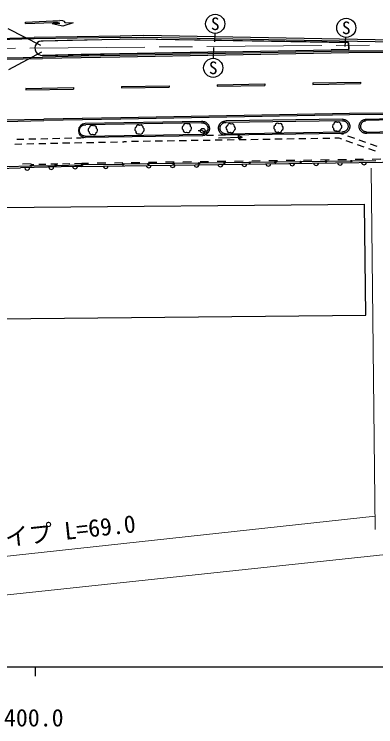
# Model space of a CAD drawing. Units: millimetres, scale not verified. Extents: x 40000 to 680000, y 20000 to 380000.
# Drawn here: x 465806 to 503578, y 198715 to 273262 of the extents above; entities that cross this region are included whole.
import ezdxf
from ezdxf.enums import TextEntityAlignment as Align

# ---------------------------------------------------------------- set-up
doc = ezdxf.new("R2010")
doc.units = ezdxf.units.MM
doc.header["$LTSCALE"] = 1000
doc.linetypes.add('CHAIN', pattern=[18.5, 12, -1.5, 3.5, -1.5])
for name, color, linetype, lineweight in [('M-BGD', 7, 'Continuous', 25), ('M-BGD-EXST', 7, 'Continuous', 25), ('M-BMK', 2, 'CHAIN', 13), ('M-STR-HTXT', 7, 'Continuous', 13), ('M-STR-STRC', 7, 'Continuous', 25), ('M-STR-STRD', 7, 'Continuous', 25), ('M-TTL-BAND', 7, 'Continuous', 25)]:
    doc.layers.add(name, color=color, linetype=linetype, lineweight=lineweight)
doc.styles.add('ＭＳ ゴシック', font='')
doc.styles.get('ＭＳ ゴシック').set_extended_font_data('MS Gothic')

msp = doc.modelspace()

# ---------------------------------------------------------------- linework, layer by layer
at = {"layer": 'M-BGD'}
for p, q in [((502540, 262278), (507469, 262409)), ((472964, 261644), (473011, 261664)), ((473011, 261664), (473058, 261680)), ((473058, 261680), (473106, 261691)), ((473106, 261691), (473156, 261699)), ((473156, 261699), (473205, 261703)), ((473205, 261703), (473256, 261702)), ((485369, 262057), (473209, 261826)), ((473256, 261702), (473275, 261702)), ((485372, 261907), (473275, 261702)), ((500113, 262269), (487953, 262094)), ((500116, 262120), (487956, 261944)), ((507473, 262260), (502545, 262128)), ((472624, 261128), (472628, 261178)), ((472624, 261077), (472624, 261128)), ((472629, 261028), (472624, 261077)), ((472628, 261178), (472637, 261227)), ((472636, 260978), (472629, 261028)), ((472649, 260931), (472636, 260978)), ((472637, 261227), (472649, 261275)), ((472649, 261275), (472665, 261323)), ((472666, 260883), (472649, 260931)), ((472665, 261323), (472685, 261368)), ((472685, 261368), (472709, 261412)), ((472709, 261412), (472736, 261454)), ((472736, 261454), (472768, 261493)), ((472768, 261493), (472801, 261529)), ((472801, 261529), (472839, 261563)), ((472839, 261563), (472879, 261594)), ((472879, 261594), (472920, 261621)), ((472920, 261621), (472964, 261644)), ((485256, 261060), (485006, 261050)), ((485305, 261219), (485707, 260922)), ((485756, 261074), (486006, 261078)), ((487886, 260745), (500106, 260945)), ((502633, 260942), (507511, 261010)), ((466068, 260180), (466818, 260198)), ((467318, 260211), (468067, 260229)), ((468567, 260242), (469317, 260260)), ((469817, 260273), (470567, 260291)), ((471067, 260304), (471816, 260322)), ((472316, 260335), (472764, 260346)), ((472686, 260837), (472666, 260883)), ((472710, 260793), (472686, 260837)), ((472737, 260752), (472710, 260793)), ((472767, 260712), (472737, 260752)), ((472764, 260346), (473066, 260351)), ((472802, 260675), (472767, 260712)), ((472839, 260642), (472802, 260675)), ((472878, 260611), (472839, 260642)), ((472920, 260585), (472878, 260611)), ((472965, 260561), (472920, 260585)), ((473010, 260541), (472965, 260561)), ((473058, 260526), (473010, 260541)), ((473106, 260514), (473058, 260526)), ((473156, 260506), (473106, 260514)), ((473206, 260502), (473156, 260506)), ((473206, 260502), (485463, 260704)), ((485466, 260553), (473207, 260353)), ((486639, 260575), (485889, 260562)), ((487135, 260324), (489634, 260385)), ((487889, 260595), (487139, 260583)), ((500109, 260796), (487889, 260595)), ((489255, 260563), (489634, 260385)), ((489264, 260188), (489255, 260563)), ((489634, 260385), (489264, 260188)), ((492539, 260171), (491789, 260159)), ((493789, 260192), (493039, 260179)), ((495039, 260212), (494289, 260200)), ((496289, 260232), (495539, 260220)), ((497539, 260253), (496789, 260241)), ((498789, 260273), (498039, 260261)), ((499761, 260289), (499288, 260282)), ((500023, 260197), (499761, 260289)), ((500203, 260664), (499843, 260791)), ((501382, 260247), (500674, 260497)), ((507512, 260860), (502636, 260792)), ((465857, 259674), (466607, 259693)), ((467107, 259705), (467856, 259724)), ((468356, 259736), (469106, 259755)), ((469606, 259767), (470296, 259784)), ((470296, 259784), (470356, 259785)), ((470856, 259795), (471605, 259810)), ((472105, 259819), (472855, 259834)), ((473355, 259843), (474105, 259858)), ((474605, 259868), (475355, 259882)), ((475855, 259892), (476605, 259906)), ((477104, 259916), (477248, 259919)), ((477541, 259925), (477252, 259920)), ((478791, 259946), (478041, 259933)), ((480041, 259966), (479291, 259954)), ((481291, 259987), (480541, 259974)), ((482541, 260007), (481791, 259995)), ((483791, 260028), (483041, 260015)), ((485040, 260048), (484290, 260036)), ((486290, 260069), (485540, 260056)), ((487540, 260089), (486790, 260077)), ((488790, 260110), (488040, 260097)), ((490040, 260130), (489290, 260118)), ((491290, 260151), (490540, 260138)), ((501201, 259780), (500494, 260030)), ((502380, 259364), (501673, 259614)), ((502560, 259830), (501853, 260080)), ((503738, 259413), (503031, 259663)), ((503558, 258947), (502851, 259197)), ((493316, 257936), (492417, 257924)), ((495116, 257962), (494216, 257949)), ((496916, 257987), (496016, 257974)), ((498716, 258013), (497816, 258000)), ((500516, 258038), (499616, 258025)), ((502316, 258063), (501416, 258051)), ((504115, 258089), (503216, 258076)), ((465078, 257335), (467484, 257404)), ((472118, 257327), (466440, 257180)), ((467555, 257606), (466655, 257585)), ((467862, 257514), (467557, 257506)), ((467634, 257407), (470041, 257450)), ((469111, 257547), (468362, 257528)), ((470361, 257581), (469611, 257561)), ((470189, 257452), (472794, 257498)), ((471611, 257614), (470861, 257594)), ((472860, 257647), (472110, 257627)), ((472868, 257347), (472118, 257327)), ((473565, 257657), (472864, 257647)), ((472868, 257347), (477354, 257410)), ((477095, 257558), (472944, 257500)), ((475365, 257682), (474465, 257670)), ((477165, 257707), (476265, 257694)), ((479745, 257595), (477245, 257560)), ((478918, 257733), (478018, 257721)), ((480718, 257759), (479818, 257746)), ((482396, 257633), (479895, 257598)), ((482518, 257784), (481618, 257771)), ((485046, 257670), (482546, 257635)), ((484317, 257810), (483417, 257797)), ((487696, 257707), (485196, 257672)), ((486117, 257835), (485217, 257822)), ((487917, 257860), (487017, 257848)), ((490346, 257745), (487846, 257710)), ((489717, 257886), (488817, 257873)), ((492997, 257782), (490496, 257747)), ((491517, 257911), (490617, 257898)), ((495647, 257819), (493147, 257784)), ((498297, 257857), (495797, 257821)), ((500948, 257894), (498447, 257859)), ((503598, 257931), (501098, 257896)), ((449672, 256696), (466440, 257180)), ((459316, 252986), (502421, 253408)), ((502535, 241776), (502421, 253408)), ((459430, 241354), (502535, 241776))]:
    msp.add_line(p, q, dxfattribs=at)
for points in [[(485373, 262059), (485423, 262061), (485472, 262061), (485522, 262058), (485572, 262051), (485621, 262040), (485669, 262027), (485716, 262011), (485762, 261991), (485807, 261968), (485850, 261942), (485891, 261914), (485930, 261883), (485967, 261850), (486001, 261813), (486034, 261776), (486064, 261735), (486091, 261693), (486115, 261649), (486136, 261604), (486154, 261557), (486169, 261510), (486181, 261461), (486189, 261412), (486195, 261362), (486196, 261312), (486195, 261262), (486190, 261212), (486181, 261163), (486171, 261114), (486156, 261066), (486138, 261020), (486117, 260975), (486095, 260930), (486067, 260887), (486038, 260847), (486007, 260809), (485972, 260772), (485936, 260738), (485897, 260707), (485855, 260679), (485813, 260652), (485768, 260629), (485723, 260609), (485676, 260592), (485628, 260578), (485579, 260567), (485529, 260560), (485480, 260556), (485469, 260555)], [(485375, 261908), (485426, 261912), (485476, 261910), (485525, 261905), (485574, 261895), (485622, 261882), (485669, 261864), (485714, 261843), (485758, 261818), (485799, 261789), (485837, 261757), (485873, 261722), (485906, 261685), (485935, 261644), (485961, 261602), (485984, 261557), (486003, 261511), (486017, 261463), (486029, 261415), (486035, 261364), (486038, 261315), (486036, 261265), (486031, 261215), (486021, 261167), (486007, 261119), (485990, 261072), (485969, 261026), (485943, 260983), (485914, 260942), (485882, 260904), (485847, 260868), (485810, 260835), (485769, 260806), (485726, 260780), (485681, 260758), (485635, 260738), (485588, 260724), (485539, 260714), (485490, 260707), (485467, 260706)], [(487889, 260595), (487839, 260597), (487788, 260603), (487740, 260612), (487692, 260624), (487644, 260640), (487597, 260658), (487552, 260680), (487509, 260704), (487467, 260732), (487427, 260762), (487389, 260794), (487353, 260829), (487321, 260867), (487290, 260907), (487262, 260948), (487237, 260992), (487214, 261036), (487195, 261082), (487180, 261129), (487167, 261178), (487157, 261227), (487152, 261277), (487148, 261326), (487149, 261377), (487152, 261427), (487160, 261476), (487170, 261525), (487183, 261572), (487200, 261620), (487220, 261666), (487243, 261710), (487268, 261753), (487297, 261794), (487328, 261833), (487362, 261870), (487398, 261904), (487436, 261937), (487477, 261967), (487519, 261993), (487563, 262017), (487608, 262038), (487655, 262056), (487703, 262070), (487752, 262082), (487801, 262090), (487851, 262094), (487901, 262096), (487951, 262094), (487953, 262094)], [(487886, 260745), (487836, 260748), (487787, 260757), (487738, 260768), (487691, 260784), (487645, 260804), (487601, 260828), (487559, 260854), (487519, 260885), (487483, 260918), (487448, 260955), (487418, 260995), (487390, 261036), (487366, 261080), (487346, 261126), (487329, 261173), (487317, 261221), (487309, 261270), (487304, 261320), (487305, 261371), (487308, 261420), (487317, 261470), (487330, 261518), (487346, 261566), (487366, 261611), (487389, 261655), (487417, 261697), (487449, 261735), (487482, 261772), (487519, 261806), (487559, 261837), (487600, 261863), (487645, 261887), (487691, 261907), (487739, 261923), (487787, 261934), (487836, 261942), (487886, 261946), (487936, 261945), (487956, 261944)], [(500116, 262120), (500165, 262116), (500215, 262109), (500264, 262097), (500311, 262082), (500357, 262062), (500402, 262039), (500443, 262012), (500483, 261981), (500519, 261947), (500553, 261910), (500583, 261870), (500611, 261828), (500633, 261784), (500653, 261738), (500669, 261690), (500680, 261642), (500687, 261593), (500690, 261542), (500689, 261493), (500684, 261443), (500674, 261394), (500660, 261346), (500642, 261300), (500621, 261254), (500594, 261212), (500565, 261171), (500532, 261133), (500497, 261097), (500458, 261066), (500418, 261037), (500374, 261012), (500330, 260991), (500283, 260974), (500234, 260961), (500185, 260952), (500135, 260947), (500106, 260945)], [(500113, 262269), (500164, 262270), (500213, 262265), (500263, 262259), (500312, 262248), (500360, 262235), (500406, 262217), (500453, 262197), (500497, 262174), (500539, 262148), (500580, 262119), (500619, 262087), (500655, 262053), (500689, 262016), (500721, 261977), (500750, 261937), (500775, 261894), (500799, 261850), (500819, 261804), (500836, 261757), (500849, 261709), (500859, 261660), (500866, 261610), (500870, 261561), (500870, 261510), (500867, 261460), (500860, 261412), (500851, 261362), (500837, 261314), (500821, 261267), (500801, 261220), (500779, 261176), (500753, 261134), (500724, 261092), (500694, 261053), (500659, 261016), (500624, 260982), (500584, 260950), (500545, 260921), (500502, 260894), (500458, 260871), (500412, 260850), (500365, 260833), (500317, 260818), (500269, 260808), (500220, 260800), (500169, 260797), (500119, 260795), (500109, 260796)], [(502636, 260792), (502586, 260790), (502536, 260792), (502486, 260797), (502437, 260806), (502388, 260817), (502341, 260833), (502294, 260850), (502249, 260872), (502204, 260896), (502163, 260923), (502123, 260953), (502085, 260985), (502048, 261021), (502016, 261058), (501984, 261097), (501957, 261138), (501932, 261182), (501910, 261227), (501890, 261273), (501875, 261319), (501861, 261368), (501852, 261417), (501846, 261467), (501843, 261517), (501843, 261567), (501847, 261617), (501855, 261666), (501865, 261715), (501879, 261763), (501896, 261810), (501916, 261856), (501938, 261900), (501965, 261943), (501993, 261984), (502025, 262022), (502059, 262059), (502096, 262094), (502134, 262125), (502174, 262154), (502217, 262180), (502262, 262204), (502307, 262224), (502354, 262242), (502402, 262255), (502451, 262266), (502501, 262273), (502540, 262278)], [(502633, 260942), (502584, 260941), (502533, 260946), (502485, 260954), (502436, 260966), (502389, 260982), (502343, 261002), (502299, 261027), (502258, 261054), (502218, 261085), (502181, 261120), (502149, 261157), (502118, 261197), (502091, 261239), (502069, 261283), (502049, 261329), (502033, 261377), (502022, 261425), (502015, 261474), (502012, 261525), (502013, 261575), (502018, 261624), (502028, 261673), (502041, 261722), (502059, 261769), (502080, 261814), (502105, 261857), (502134, 261898), (502166, 261936), (502202, 261971), (502239, 262004), (502280, 262033), (502322, 262059), (502367, 262081), (502414, 262099), (502462, 262113), (502511, 262123), (502545, 262128)], [(477357, 257411), (506731, 257825), (505915, 258114)]]:
    msp.add_lwpolyline(points, dxfattribs=at)
for centre, radius in [((485506, 261070), 250), ((498372, 257858), 75), ((501023, 257895), 75), ((501023, 257895), 60), ((501023, 257895), 50), ((501023, 257895), 50), ((501023, 257895), 50), ((501023, 257895), 50), ((467559, 257406), 75), ((467559, 257406), 60), ((467559, 257406), 50), ((467559, 257406), 50), ((467559, 257406), 50), ((467559, 257406), 50), ((470116, 257451), 75), ((470116, 257451), 60), ((470116, 257451), 50), ((470116, 257451), 50), ((470116, 257451), 50), ((470116, 257451), 50), ((472869, 257499), 75), ((472869, 257499), 60), ((472869, 257499), 50), ((472869, 257499), 50), ((472869, 257499), 50), ((472869, 257499), 50), ((477170, 257559), 75), ((477170, 257559), 60), ((477170, 257559), 50), ((477170, 257559), 50), ((477170, 257559), 50), ((477170, 257559), 50), ((479820, 257597), 75), ((479820, 257597), 60), ((479820, 257597), 50), ((479820, 257597), 50), ((479820, 257597), 50), ((479820, 257597), 50), ((482471, 257634), 75), ((482471, 257634), 60), ((482471, 257634), 50), ((482471, 257634), 50), ((482471, 257634), 50), ((482471, 257634), 50), ((485121, 257671), 75), ((485121, 257671), 60), ((485121, 257671), 50), ((485121, 257671), 50), ((485121, 257671), 50), ((485121, 257671), 50), ((487771, 257708), 75), ((487771, 257708), 60), ((487771, 257708), 50), ((487771, 257708), 50), ((487771, 257708), 50), ((487771, 257708), 50), ((490421, 257746), 75), ((490421, 257746), 60), ((490421, 257746), 50), ((490421, 257746), 50), ((490421, 257746), 50), ((490421, 257746), 50), ((493072, 257783), 75), ((493072, 257783), 60), ((493072, 257783), 50), ((493072, 257783), 50), ((493072, 257783), 50), ((493072, 257783), 50), ((495722, 257820), 75), ((495722, 257820), 60), ((495722, 257820), 50), ((495722, 257820), 50), ((495722, 257820), 50), ((495722, 257820), 50), ((498372, 257858), 60), ((498372, 257858), 50), ((498372, 257858), 50), ((498372, 257858), 50), ((498372, 257858), 50)]:
    msp.add_circle(centre, radius, dxfattribs=at)
for centre, radius, start, end in [((473243, 261089), 737, 92.58748, 267.25228), ((478789, 261423), 250, 53.38684, 173.69728), ((483739, 261584), 250, 53.38684, 173.69728), ((483987, 261555), 250, 353.54206, 113.54206), ((488320, 261570), 250, 53.38684, 173.69728), ((488568, 261541), 250, 353.54206, 113.54206), ((493321, 261608), 250, 53.38684, 173.69728), ((493570, 261579), 250, 353.54206, 113.54206), ((499296, 261534), 250, 113.55317, 233.60441), ((499444, 261736), 250, 53.38684, 173.69728), ((499693, 261707), 250, 353.54206, 113.54206), ((499793, 261478), 250, 293.55317, 53.60441), ((473771, 261172), 250, 113.55317, 233.60441), ((473871, 260943), 250, 173.54206, 293.54206), ((473919, 261374), 250, 53.38684, 173.69728), ((474168, 261345), 250, 353.54206, 113.54206), ((474268, 261116), 250, 293.55317, 53.60441), ((478641, 261221), 250, 113.55317, 233.60441), ((478741, 260992), 250, 173.54206, 293.54206), ((478990, 260963), 250, 233.47971, 353.53095), ((479038, 261394), 250, 353.54206, 113.54206), ((479138, 261164), 250, 293.55317, 53.60441), ((483590, 261382), 250, 113.55317, 233.60441), ((483690, 261153), 250, 173.54206, 293.54206), ((483939, 261125), 250, 233.47971, 353.53095), ((484087, 261326), 250, 293.55317, 53.60441), ((488171, 261369), 250, 113.55317, 233.60441), ((488271, 261139), 250, 173.54206, 293.54206), ((488520, 261111), 250, 233.47971, 353.53095), ((488668, 261312), 250, 293.55317, 53.60441), ((493173, 261407), 250, 113.55317, 233.60441), ((493273, 261177), 250, 173.54206, 293.54206), ((493522, 261149), 250, 233.47971, 353.53095), ((493670, 261350), 250, 293.55317, 53.60441), ((499396, 261305), 250, 173.54206, 293.54206), ((499644, 261277), 250, 233.47971, 353.53095), ((474120, 260915), 250, 233.47971, 353.53095), ((467165, 257201), 250, 181.652, 1.652), ((469664, 257273), 250, 183.618, 359.35375), ((472163, 257345), 250, 185.26137, 357.74082), ((475368, 257382), 250, 180.79387, 0.79387), ((479856, 257447), 250, 180.8074, 0.8074), ((482356, 257482), 250, 180.8074, 0.8074), ((484856, 257517), 250, 180.8074, 0.8074), ((487356, 257552), 250, 180.8074, 0.8074), ((489855, 257587), 250, 180.8074, 0.8074), ((492355, 257623), 250, 180.8074, 0.8074), ((494855, 257658), 250, 180.8074, 0.8074), ((497355, 257693), 250, 180.8074, 0.8074), ((499855, 257728), 250, 180.8074, 0.8074), ((502354, 257764), 250, 180.8074, 0.8074)]:
    msp.add_arc(centre, radius, start, end, dxfattribs=at)
at = {"layer": 'M-BGD-EXST'}
for p, q in [((465130, 271766), (468551, 270023)), ((486760, 271263), (486718, 270360)), ((500397, 269891), (500446, 270841)), ((465248, 267492), (468703, 269331)), ((486632, 268655), (486674, 269767))]:
    msp.add_line(p, q, dxfattribs=at)
for centre in [(486806, 272262), (500498, 271840), (486594, 267656)]:
    msp.add_circle(centre, 1000, dxfattribs=at)
at = {"layer": 'M-BMK'}
msp.add_line((448935, 269546), (547431, 270439), dxfattribs=at)
at = {"layer": 'M-STR-HTXT'}
for p, q in [((503097, 257153), (503534, 219338)), ((503518, 220746), (441952, 214056)), ((433729, 209153), (522950, 218707))]:
    msp.add_line(p, q, dxfattribs=at)
at = {"layer": 'M-STR-STRC'}
for p, q in [((466967, 272444), (470563, 272594)), ((466973, 272294), (466967, 272444)), ((466973, 272294), (469870, 272415)), ((470576, 272294), (469777, 272261)), ((470888, 272007), (469777, 272261)), ((470330, 272397), (469870, 272415)), ((470576, 272294), (470330, 272397)), ((470889, 272560), (470563, 272594)), ((471975, 272352), (470888, 272007)), ((471039, 272499), (470889, 272560)), ((471138, 272416), (471039, 272499)), ((471175, 272319), (471138, 272416)), ((471975, 272352), (471175, 272319)), ((460405, 270629), (467895, 270835)), ((467899, 270685), (460408, 270479)), ((476873, 270983), (467895, 270835)), ((476876, 270833), (467899, 270685)), ((487877, 269147), (476821, 268936)), ((498933, 269357), (487877, 269147)), ((498936, 269207), (487880, 268997)), ((500759, 269391), (498933, 269357)), ((500762, 269241), (498936, 269207)), ((507707, 269426), (500756, 269391)), ((507708, 269276), (500757, 269241)), ((464703, 268704), (468770, 268785)), ((464706, 268554), (468773, 268635)), ((472796, 268862), (468770, 268785)), ((472799, 268712), (468772, 268635)), ((476821, 268936), (472796, 268862)), ((476823, 268786), (472798, 268712)), ((487880, 268997), (476824, 268786)), ((497000, 266076), (502000, 266158)), ((502000, 266158), (502002, 266008)), ((502000, 266158), (502002, 266008)), ((467005, 265553), (467004, 265553)), ((467005, 265508), (472004, 265590)), ((467005, 265508), (467007, 265358)), ((467005, 265491), (467005, 265491)), ((467008, 265478), (467005, 265478)), ((467010, 265403), (467006, 265403)), ((467007, 265358), (472007, 265440)), ((472004, 265590), (472007, 265440)), ((472004, 265590), (472007, 265440)), ((477003, 265696), (482003, 265778)), ((477003, 265696), (477006, 265546)), ((477006, 265546), (482005, 265628)), ((482003, 265778), (482005, 265628)), ((482003, 265778), (482005, 265628)), ((487002, 265886), (492001, 265968)), ((487002, 265886), (487004, 265736)), ((487002, 265873), (487004, 265723)), ((487004, 265736), (492004, 265818)), ((492001, 265968), (492004, 265818)), ((492001, 265968), (492004, 265818)), ((497000, 266076), (497003, 265926)), ((497003, 265926), (502002, 266008)), ((467007, 265341), (467008, 265341)), ((476942, 262438), (472917, 262363)), ((488001, 262648), (476944, 262438)), ((488003, 262498), (476947, 262288)), ((499057, 262858), (488001, 262648)), ((499060, 262708), (488003, 262498)), ((500835, 262891), (499056, 262858)), ((500837, 262741), (499058, 262708)), ((507777, 262926), (500835, 262891)), ((507779, 262776), (500837, 262741)), ((464832, 262205), (468899, 262286)), ((464835, 262055), (468902, 262137)), ((472919, 262363), (468893, 262286)), ((472922, 262213), (468896, 262136)), ((476944, 262288), (472919, 262213))]:
    msp.add_line(p, q, dxfattribs=at)
for points in [[(507244, 270500), (479358, 271025), (476876, 270984)], [(476879, 270834), (479358, 270875), (507244, 270350)]]:
    msp.add_lwpolyline(points, dxfattribs=at)
at = {"layer": 'M-STR-STRD'}
for p, q in [((478603, 270670), (471336, 270513)), ((478606, 270665), (474972, 270587)), ((500730, 270289), (478603, 270670)), ((500732, 270284), (478606, 270665)), ((471336, 270513), (468812, 270458)), ((474972, 270587), (468816, 270455)), ((500752, 269570), (500730, 270289)), ((500733, 270284), (500755, 269566)), ((468762, 268963), (476814, 269116)), ((476814, 269116), (498927, 269536)), ((487874, 269322), (476817, 269111)), ((498927, 269536), (500752, 269570)), ((500755, 269566), (498930, 269532)), ((472792, 269036), (468766, 268960)), ((476817, 269111), (472792, 269036))]:
    msp.add_line(p, q, dxfattribs=at)
msp.add_arc((468709, 269713), 752, 82.16218, 274.04198, dxfattribs=at)
at = {"layer": 'M-TTL-BAND'}
for p, q in [((40000, 205000), (579000, 205000)), ((468000, 205000), (468000, 204000))]:
    msp.add_line(p, q, dxfattribs=at)

# ---------------------------------------------------------------- texts
at = {"layer": 'M-BGD-EXST', "style": 'ＭＳ ゴシック'}
for p in [(486806, 272262), (500498, 271840), (486594, 267656)]:
    msp.add_text('S', height=1320, dxfattribs=at).set_placement(p, align=Align.MIDDLE_CENTER)
at = {"layer": 'M-STR-HTXT', "style": 'ＭＳ ゴシック'}
msp.add_text('ガードパイプ L=69.0', height=1833, rotation=6.199, dxfattribs=at).set_placement((466685, 218705), align=Align.MIDDLE_CENTER)
at = {"layer": 'M-TTL-BAND', "style": 'ＭＳ ゴシック'}
msp.add_text('400.0', height=1833, dxfattribs=at).set_placement((467844, 198195), align=Align.BOTTOM_CENTER)

doc.saveas('drawing.dxf')
